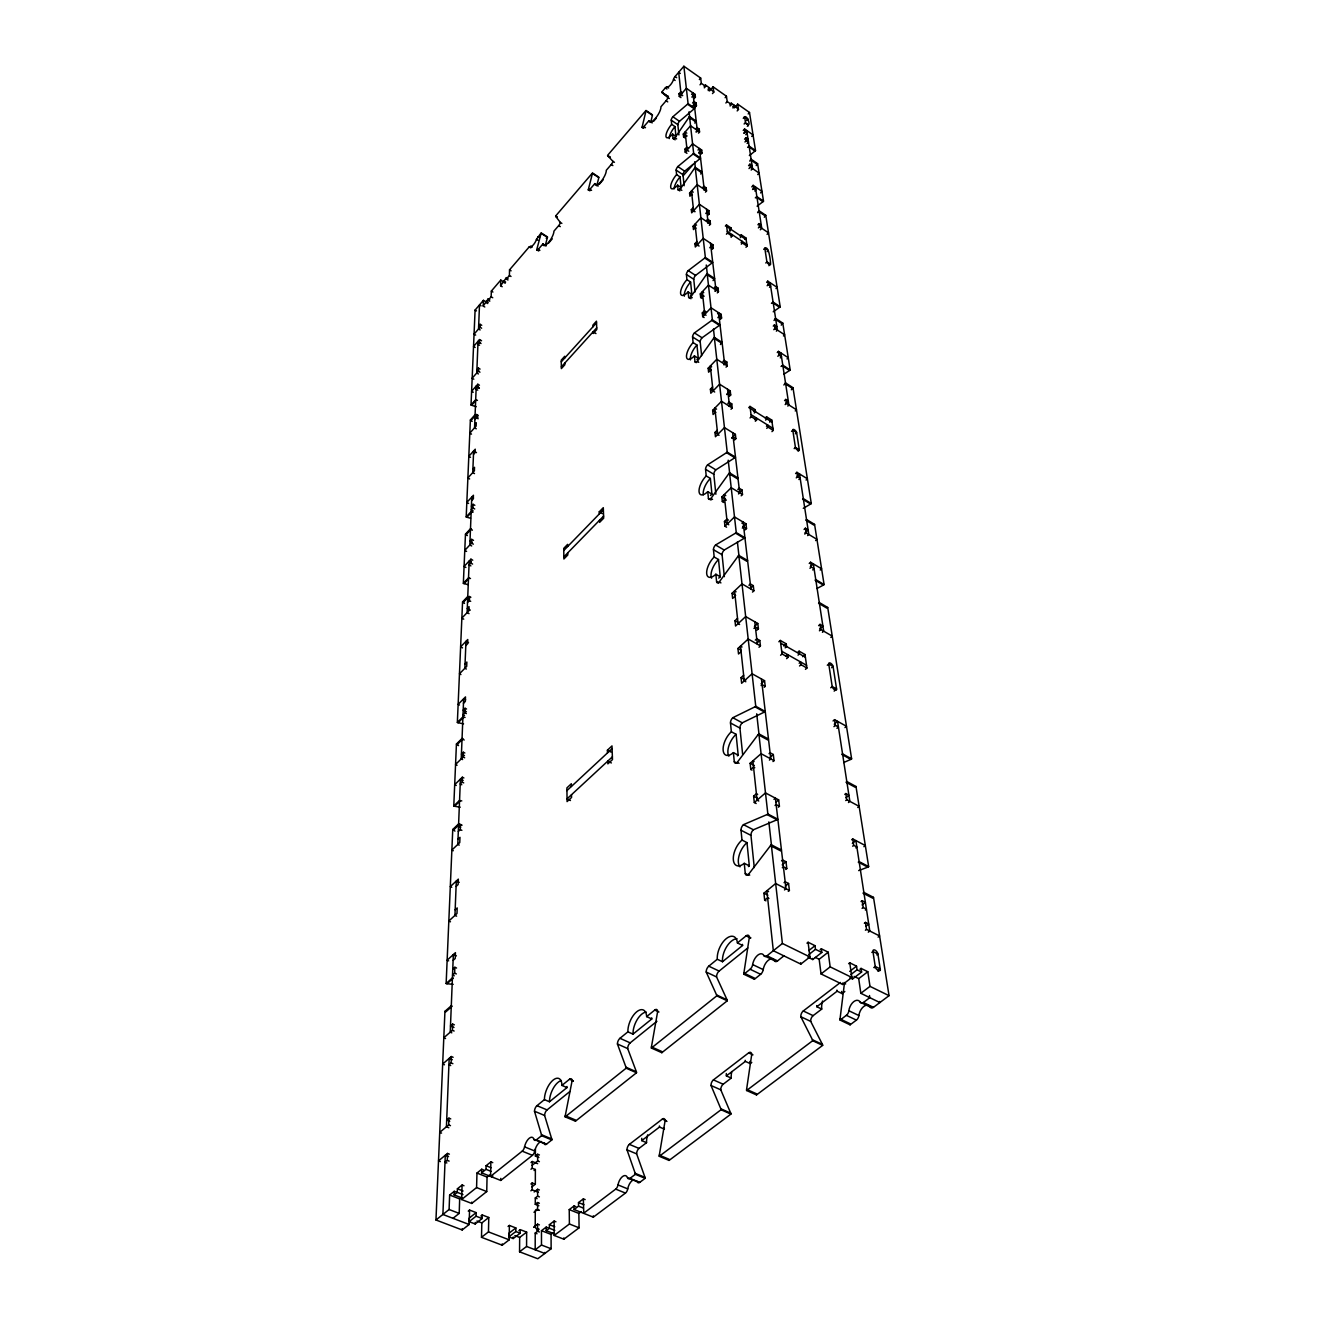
<?xml version="1.0" encoding="UTF-8"?>
<svg xmlns="http://www.w3.org/2000/svg" width="1325" height="1325" viewBox="0 0 1325 1325"><rect width="100%" height="100%" fill="white"/><g stroke="black" fill="none" stroke-linecap="round" stroke-linejoin="round"><path stroke-width="1.5" d="M547.987 1227.795L546.198 1227.099L541.478 1230.677L541.478 1245.036L535.184 1249.773L535.217 1233.045L537.569 1231.273L537.569 1224.168L539.374 1224.88M533.975 1212.292L537.586 1209.51L537.602 1202.537L539.374 1203.249M538.844 1205.733L535.283 1204.326L535.3 1197.966L537.602 1196.177L537.619 1189.287L539.391 1189.983M531.971 1165.437L537.652 1160.965L537.652 1154.274L539.408 1154.969M538.712 1229.699A3.544 2.435 58.2 0 1 536.145 1228.49L535.78 1228.043A2.335 1.59 58.2 0 1 535.234 1226.387L535.267 1211.298A3.031 2.054 57.7 0 1 538.53 1210.139M531.905 1186.885L535.333 1184.219L535.366 1169.495L532.236 1168.236L530.961 1169.246M538.878 1157.47L535.399 1156.062L535.399 1149.057M530.878 1190.827L532.17 1189.817L532.186 1182.96L535.333 1184.219M532.236 1168.236L532.269 1161.495L537.668 1163.681M553.138 1232.846L551.067 1234.403L551.134 1248.746L537.784 1258.75L519.549 1251.81L526.572 1246.477L526.654 1232.117L520.212 1229.633L518.903 1230.643M519.549 1251.81L519.665 1237.451L526.654 1232.117M508.071 1226.453L509.38 1225.443L515.856 1227.944L508.883 1233.31L508.833 1236.887L513.189 1238.56L520.178 1233.211L520.212 1229.633M513.189 1238.56L513.206 1236.987M508.833 1236.887L515.822 1231.521L515.856 1227.944M480.909 1215.969L482.201 1214.942L488.776 1217.493L481.836 1222.909L481.488 1237.318L502.192 1245.202L509.197 1239.836L509.38 1225.443M502.192 1245.202L502.208 1243.844M483.608 1169.992L481.72 1169.23L481.621 1172.857L500.751 1180.443L500.784 1178.389M481.488 1237.318L488.461 1231.902L488.776 1217.493M492.767 1162.638L490.879 1161.876L490.565 1176.401L522.199 1151.16A4.373 2.054 -69.1 0 0 524.551 1146.854A8.795 4.141 -69.1 0 1 529.271 1138.241A8.795 4.141 -69.1 0 1 533.942 1139.351A4.389 2.087 -68.9 0 0 536.294 1139.914L546.546 1144.121L551.846 1139.914A4.389 2.103 -69.1 0 0 551.73 1138.953L544.608 1115.468A4.323 2.054 -68.6 0 1 547.076 1109.903L569.866 1091.518M507.972 280.006L506.398 279.012L509.413 275.501L509.529 269.853L529.437 246.632L532.236 247.112M491.757 1175.954L491.741 1176.865L492.834 1175.987M481.621 1172.857L486.01 1169.329L486.093 1165.718L490.879 1161.876M506.398 279.012L506.432 277.604L508.005 278.581M463.982 1185.759L462.094 1185.03L461.613 1199.523L471.733 1203.448L486.739 1191.556L487.053 1177.047L489.737 1174.911M502.192 286.73L500.618 285.753L506.432 277.604M468.255 1211.1L469.563 1210.056L476.172 1212.623L469.232 1218.072L469.133 1221.667L475.178 1223.985L482.118 1218.536L482.201 1214.942M475.178 1223.985L475.211 1222.412M469.133 1221.667L476.072 1216.201L476.172 1212.623M461.613 1199.523L476.586 1187.564L476.967 1173.056L481.72 1169.23M500.618 285.753L500.767 280.088L504.312 282.275M444.935 1011.339A3.743 2.551 51 0 1 445.813 1011.853L452.173 1006.238A3.76 2.551 50.9 0 0 451.295 1005.725L444.935 1011.339L435.958 1219.977L462.177 1229.964L469.133 1224.499L469.563 1210.056M471.733 1203.448L471.783 1202.073M489.753 301.206L488.18 300.245L491.161 296.767L491.343 291.086L500.767 280.088M462.177 1229.964L462.226 1228.606M461.696 1197.85L454.144 1194.902L457.291 1192.384L457.407 1188.773L462.094 1185.03M488.18 300.245L488.229 298.821L489.803 299.781M452.984 1218.321L459.195 1213.402L459.676 1198.926L461.713 1197.303M454.144 1194.902L454.276 1191.307L456.164 1192.036M484.784 306.986L483.211 306.025L488.229 298.821M435.958 1219.977L449.092 1209.51L449.639 1195.034L454.276 1191.307M483.211 306.025L483.426 300.328L486.954 302.481M446.856 1162.969L445.001 1162.24L447.27 1160.369L447.535 1153.429L449.39 1154.158M441.556 1133.09L439.734 1132.362L448.662 1124.908L448.927 1118.168L450.748 1118.913M450.699 1065.548L448.91 1064.803L451.096 1062.932L451.345 1056.538L453.117 1057.284M445.548 1038.535L443.792 1037.79L452.388 1030.303L452.62 1024.092L454.376 1024.838M454.243 975.813L452.537 975.051L454.624 973.179L454.856 967.283L456.562 968.045M458.318 831.471L460.272 829.582L460.471 824.432L462.061 825.193M461.779 784.764L460.222 784.003L462.143 782.131L462.342 777.212L463.882 777.974M457.092 765.237L455.552 764.475L463.137 757.022L463.319 752.236L464.843 752.997M464.512 715.467L463.005 714.705L464.86 712.85L465.042 708.262L466.549 709.024M467.526 602.411L469.282 600.573L469.447 596.515L470.855 597.26M470.888 565.891L469.033 564.897L470.756 563.075L470.905 559.183L472.743 560.177M466.582 551.399L464.76 550.405L471.534 543.151L471.683 539.341L473.505 540.352M473.042 510.771L471.253 509.777L472.926 507.972L473.075 504.312L474.847 505.305M474.897 419.561L476.47 417.789L476.602 414.493L478.292 415.487M477.762 390.146L476.122 389.169L477.662 387.413L477.795 384.25L479.435 385.227M473.803 379.182L472.164 378.205L478.308 371.215L478.424 368.118L480.064 369.095M479.534 345.245L477.928 344.285L479.435 342.546L479.551 339.564L481.555 340.773M475.658 335.109L474.068 334.148L480.031 327.242L480.147 324.327L481.737 325.288M453.183 984.343L447.005 983.746A3.693 2.484 50.1 0 1 446.144 983.498L452.752 829.5L458.616 823.885A3.428 2.153 46.8 0 1 459.411 824.382L460.818 825.508M460.222 807.207L454.574 806.263A3.379 2.103 46.3 0 1 453.779 805.981L456.429 744.037L462.061 738.456A3.279 1.987 45.3 0 1 462.822 738.952L464.164 740.046M463.551 723.831L458.135 722.738A3.23 1.938 44.9 0 1 457.357 722.456L462.557 601.914L467.775 596.432A3.048 1.706 43.4 0 1 468.487 596.896L469.729 597.923M467.824 584.59L464.065 583.629A2.998 1.656 43.1 0 1 463.352 583.331L465.473 534.141L470.491 528.725A2.932 1.573 42.7 0 1 471.187 529.188L472.379 530.182M470.507 518.241L466.88 517.23A2.898 1.54 42.4 0 1 466.201 516.932L470.375 420.008L475.079 414.725A2.749 1.375 41.7 0 1 475.725 415.156L477.961 417.044M476.155 406.742L471.667 405.268A2.716 1.342 41.5 0 1 471.021 404.97L475.095 310.067L483.426 300.328M868.339 1005.344A9.093 5.416 -66.9 0 0 858.882 1015.546A4.538 2.683 -67 0 1 856.397 1020.117L850.087 1024.838L840.083 1020.068A4.555 2.667 -67 0 1 840.05 1018.925L844.423 983.365A4.472 2.6 -66.3 0 0 844.174 982.471M840.431 982.471L803.281 1010.975A4.439 2.518 -67 0 0 800.83 1016.739L810.701 1021.393L822.428 1044.415A4.488 2.6 -67.7 0 1 822.676 1045.375L756.509 1094.93L746.588 1090.508A4.439 2.468 -68.6 0 1 746.604 1089.365L751.739 1054.336A4.373 2.402 -67.9 0 0 748.658 1052.862L713.43 1079.892A4.323 2.335 -68.4 0 0 711.028 1085.506L720.833 1108.793A4.406 2.402 -69 0 1 721.032 1109.754L730.92 1114.093L669.075 1160.418L659.27 1156.294A4.339 2.286 -69.7 0 1 659.32 1155.168L665.117 1120.652A4.273 2.236 -69.1 0 0 662.351 1119.078L629.358 1144.369A4.24 2.17 -69.5 0 0 626.99 1149.835L635.205 1173.354A4.306 2.219 -70 0 1 635.354 1174.314L645.142 1178.339L639.76 1182.364A4.29 2.219 -70.1 0 1 637.275 1181.734L636.05 1181.238M783.903 955.872L777.543 960.907A4.671 2.567 -65.9 0 1 774.446 960.691A9.341 5.118 -66.1 0 0 768.301 960.261A9.341 5.118 -66.1 0 0 763.2 969.618A4.654 2.534 -66.2 0 1 760.649 974.306L754.405 979.258L743.855 974.239A4.671 2.518 -66.2 0 1 743.888 973.08L749.37 937.09A4.588 2.468 -65.6 0 0 746.108 935.864L737.396 942.936A15.966 8.463 -65.8 0 0 726.266 938.63A15.966 8.463 -65.8 0 0 717.289 959.25L708.776 966.173A4.538 2.385 -66.2 0 0 706.225 972.053L716.56 994.909A4.621 2.451 -66.8 0 1 716.759 995.87L727.276 1000.789L661.821 1052.696L651.387 1048.042A4.555 2.335 -67.6 0 1 651.453 1046.899L657.664 1011.406A4.472 2.269 -67.1 0 0 654.765 1010.031L646.65 1016.623A15.552 7.817 -67.2 0 0 636.729 1011.77A15.552 7.817 -67.2 0 0 627.901 1031.844L619.951 1038.303A4.439 2.203 -67.5 0 0 617.433 1044.017L625.98 1067.238A4.505 2.269 -68 0 1 626.145 1068.198L636.53 1072.753L575.464 1121.182L565.162 1116.859A4.439 2.153 -68.7 0 1 565.262 1115.733L572.102 1080.753A4.373 2.103 -68.1 0 0 569.518 1079.246L561.933 1085.407A15.204 7.221 -68.3 0 0 553.088 1080.107A15.204 7.221 -68.3 0 0 544.409 1099.634L536.973 1105.679A4.323 2.037 -68.5 0 0 534.488 1111.244L541.478 1134.713A4.406 2.087 -69 0 1 541.577 1135.691L536.294 1139.914M545.271 245.572L547.44 237.341M547.424 237.407L541.113 233.316L536.724 249.746L538.712 251.005M650.724 122.43L652.413 115.325L645.987 110.919L642.078 127.233L643.685 128.326M596.763 185.798L598.817 177.649L592.441 173.442L588.283 189.79L589.89 190.833M530.646 246.119L530.613 246.069A5.25 1.623 -58.4 0 0 533.544 244.595A5.25 1.623 -58.4 0 0 536.459 239.345L541.163 232.902L547.49 236.943L546.248 238.384M694.83 123.126L695.708 121.834A2.932 0.994 -56.4 0 1 696.221 121.188L689.53 116.55A2.932 0.977 -56.4 0 0 689.017 117.213L674.972 137.75A2.915 0.977 -56.7 0 1 673.05 138.38L672.62 134.123A10.12 3.346 -56.7 0 1 665.945 136.343A10.12 3.346 -56.7 0 1 671.659 124.318L671.245 120.161A2.882 0.944 -56.6 0 1 672.885 116.749L687.559 104.178A2.898 0.961 -56.4 0 0 688.072 103.648L683.882 66.25L700.677 78.076L701.322 83.326L705.612 86.34L704.304 87.847M689.53 116.55L693.671 153.418A2.998 1.027 -56.6 0 1 693.124 153.948L677.837 166.553A2.981 1.027 -56.8 0 0 676.164 170.113L676.595 174.602A10.468 3.611 -56.9 0 0 670.682 187.14A10.468 3.611 -56.9 0 0 677.638 185.169L678.085 189.74A3.014 1.043 -56.9 0 0 680.106 189.193L694.697 167.993A3.031 1.06 -56.6 0 1 695.227 167.331L702.167 172.051A3.031 1.06 -56.6 0 0 701.637 172.714L700.726 174.039M749.735 161.087L750.596 159.828A2.882 1.06 -56 0 1 751.109 159.199L757.602 163.687L763.515 201.152A2.948 1.126 -56.1 0 1 762.968 201.682L757.088 206.187M756.211 165.575L757.088 164.317A2.882 1.06 -56 0 1 757.602 163.687M695.227 167.331L705.364 257.481A3.213 1.209 -57.1 0 1 704.767 258.044L688.222 270.615A3.18 1.192 -57.3 0 0 686.416 274.49L686.93 279.674A11.213 4.207 -57.4 0 0 680.57 293.305A11.213 4.207 -57.4 0 0 688.122 291.914L688.652 297.214A3.23 1.226 -57.5 0 0 690.838 296.833L706.589 274.308A3.246 1.242 -57.2 0 1 707.169 273.612L714.622 278.498A3.246 1.242 -57.1 0 0 714.043 279.194L713.065 280.602M757.602 212.679L758.513 211.371A2.981 1.143 -56.2 0 1 759.043 210.725L765.751 215.296L780.193 306.771A3.147 1.308 -56.7 0 1 779.613 307.301L773.22 311.789M764.31 217.234L765.221 215.942A2.981 1.143 -56.2 0 1 765.751 215.296M707.169 273.612L712.37 319.855A3.346 1.308 -57.4 0 1 711.757 320.418L694.433 332.923A3.312 1.292 -57.7 0 0 692.561 336.964L693.108 342.595A11.643 4.588 -57.9 0 0 686.499 356.922A11.643 4.588 -57.9 0 0 694.416 355.895L694.979 361.675A3.362 1.342 -57.9 0 0 697.281 361.394L713.728 338.123A3.379 1.342 -57.6 0 1 714.324 337.395L722.092 342.363A3.379 1.358 -57.5 0 0 721.479 343.076L720.452 344.533M774.032 320.468L775.026 319.093A3.197 1.325 -56.8 0 1 775.589 318.414L782.777 323.118L790.18 369.94A3.263 1.408 -57.1 0 1 789.567 370.47L783.986 374.163M781.22 325.172L782.214 323.797A3.197 1.342 -56.8 0 1 782.777 323.118M783.887 385.012L784.913 383.587A3.329 1.441 -57.3 0 1 785.51 382.892L792.979 387.678L811.281 503.5A3.528 1.673 -58.2 0 1 810.602 504.047L803.281 508.336M714.324 337.395L727.21 452.123A3.611 1.557 -58.5 0 1 726.547 452.686L707.6 464.843A3.578 1.524 -58.8 0 0 705.562 469.298L706.208 475.94A12.604 5.433 -59 0 0 699.053 491.707A12.604 5.433 -59 0 0 707.749 491.641L708.428 498.448A3.627 1.59 -59.1 0 0 710.945 498.465L728.882 473.588A3.66 1.607 -58.7 0 1 729.545 472.843L737.942 477.928A3.66 1.623 -58.7 0 0 737.28 478.689L728.882 473.588M791.356 389.782L792.383 388.374A3.312 1.458 -57.2 0 1 792.979 387.678M729.545 472.843L736.253 532.584A3.776 1.706 -59.3 0 1 735.557 533.147L715.583 544.989A3.743 1.689 -59.6 0 0 713.463 549.709L714.175 556.997A13.2 5.979 -59.8 0 0 706.689 573.659A13.2 5.979 -59.8 0 0 715.864 574.238L716.61 581.741A3.809 1.739 -60 0 0 719.276 581.94L738.124 556.152A3.842 1.772 -59.6 0 1 738.803 555.374L747.598 560.525A3.826 1.772 -59.5 0 0 746.902 561.303L738.124 556.152M738.803 555.374L755.747 706.258A4.157 2.07 -61.4 0 1 754.968 706.821L732.808 717.703A4.107 2.021 -61.8 0 0 730.489 722.97L731.35 731.764A14.525 7.221 -62.2 0 0 723.152 750.397A14.525 7.221 -62.2 0 0 733.404 752.617L734.282 761.676A4.207 2.103 -62.4 0 0 737.263 762.355L758.082 734.663A4.223 2.137 -61.9 0 1 758.861 733.851L768.483 739.068A4.207 2.153 -62 0 0 767.722 739.88L758.082 734.663M754.273 867.577L750.96 835.363A4.339 2.269 -63.6 0 1 753.412 829.765L777.013 819.777A4.389 2.319 -63.2 0 0 777.858 819.214L767.854 813.997A4.406 2.302 -63.1 0 1 767.026 814.56L743.474 824.647A4.356 2.252 -63.5 0 0 741.023 830.262L741.983 840.067A15.403 8.033 -64 0 0 733.354 859.958A15.403 8.033 -64 0 0 744.269 863.32L745.263 873.44A4.455 2.352 -64.3 0 0 748.443 874.467L770.504 845.648A4.488 2.385 -63.8 0 1 771.316 844.803L781.452 850.021A4.472 2.402 -63.8 0 0 780.64 850.849L770.504 845.648M683.882 66.25L675.054 76.552A2.816 0.894 -56.4 0 0 673.531 79.318A5.615 1.789 -56.5 0 1 670.467 84.85A5.615 1.789 -56.5 0 1 667.055 86.887A2.799 0.894 -56.6 0 0 665.349 87.897L661.755 92.088L663.361 93.214M668.413 96.294L667.386 95.996M536.724 249.746A2.65 0.828 -58.4 0 0 538.281 249.348L542.952 243.916A9.325 2.932 -58.3 0 0 548.484 242.475A9.325 2.932 -58.3 0 0 553.949 231.13L558.703 225.614A2.667 0.845 -58.1 0 0 560.26 222.368L555.688 216.356L557.278 217.366M588.283 189.79A2.716 0.861 -57.7 0 0 589.956 189.276L594.842 183.612A9.557 3.048 -57.5 0 0 600.788 181.79A9.557 3.048 -57.5 0 0 606.303 170.279L611.256 164.515A2.749 0.878 -57.4 0 0 612.829 161.236L607.645 155.688L610.047 157.278M642.078 127.233A2.782 0.894 -56.9 0 0 643.867 126.604L648.968 120.691A9.838 3.163 -56.8 0 0 655.362 118.455A9.838 3.163 -56.8 0 0 660.943 106.762L666.111 100.766A2.816 0.911 -56.6 0 0 667.701 97.421L661.854 92.386L668.297 96.858M548.6 243.104L552.26 238.848M599.331 184.241L603.157 179.803M653.54 121.353L656.206 118.273M480.147 324.327L478.656 326.049L480.246 327.01M680.951 97.586L679.311 96.443L679.029 93.744L680.785 91.723L682.425 92.866M679.311 96.443L686.35 88.295L695.095 94.406L695.41 97.106L694.085 98.63M699.368 79.583L700.677 78.076M691.584 94.406L692.909 92.866L697.298 130.43L695.94 131.97M700.014 84.833L701.322 83.326M479.551 339.564L473.538 346.487L475.145 347.448M691.898 97.106L693.223 95.582L695.41 97.106M693.77 95.93L695.095 94.406M704.138 86.523L705.447 85.015L709.355 87.781L713.794 92.088L712.486 93.595M692.577 103.002L693.919 101.462L696.105 103.002L696.437 105.735L695.095 107.259M692.909 105.735L694.234 104.195L696.437 105.735M694.118 105.288L696.105 103.002M708.047 89.272L709.355 87.781M708.213 90.597L709.521 89.09M709.504 90.945L713.098 86.821L726.448 96.228L727.193 101.528L731.417 104.493L730.108 105.983M478.424 368.118L476.884 369.874L478.938 371.083M685.307 138.082L683.617 136.922L683.303 134.057L690.573 125.776L699.55 131.97L698.523 133.129M683.617 136.922L685.423 134.852L687.112 136.011M695.608 129.121L696.967 127.581L699.202 129.121L699.55 131.97M725.139 97.719L726.448 96.228M696.817 131.837L699.202 129.121M477.795 384.25L471.617 391.273L473.257 392.233M686.946 153.319L685.224 152.16L684.926 149.228L686.747 147.141L688.453 148.317M725.885 103.002L727.193 101.528M685.224 152.16L692.594 143.812L701.687 150.056L702.035 152.988L700.991 154.164M729.926 104.642L731.234 103.168L734.067 105.155L738.472 109.445L737.164 110.936M732.758 106.646L734.067 105.155M732.957 107.971L734.265 106.497M471.021 404.97L475.692 399.686A2.716 1.342 41.6 0 0 476.338 399.984L477.464 400.365M734.414 107.838L737.677 104.145L749.503 112.476L755.515 150.553A2.849 1.043 -55.9 0 1 755.002 151.067L749.354 155.572M471.667 405.268L476.338 399.984M698.027 150.056L699.418 148.499L704.204 189.359M698.722 152.607L699.766 151.431L702.035 152.988M698.921 153.17L701.687 150.056M683.087 175.811L692.76 164.929M470.375 420.008A2.749 1.375 41.7 0 1 471.004 420.456L475.725 415.156M476.602 414.493L475.029 416.265L477.547 417.739M743.292 118.422C746.704 110.704 753.014 131.39 745.478 122.546L744.6 116.782M748.194 113.95L749.503 112.476M474.698 424.497L476.271 422.725L476.139 426.037L469.812 433.126L471.501 434.103M746.455 120.641L747.747 119.002M744.153 124.037C744.186 121.387 750.762 125.958 747.317 126.256M743.242 130.479L744.584 128.989L753.047 134.918L751.722 136.409M691.816 194.096L689.911 196.216L689.58 193.102L697.182 184.622L706.54 190.949L705.463 192.142M743.656 133.229L744.998 131.738L744.584 128.989M744.484 132.964L746.704 130.479L752.55 168.557L751.176 170.064M745.776 134.703L747.118 133.229L744.998 131.738M744.567 139.208L745.909 137.701L748.045 139.191L746.356 141.063M702.763 187.454L703.84 186.262L706.159 187.835L706.54 190.949M744.981 141.974L746.323 140.483L745.909 137.701M704.022 190.22L706.159 187.835M747.118 143.464L748.459 141.974L746.323 140.483M708.163 215.064L709.239 213.872L708.875 210.658L699.385 204.298L691.683 212.828L691.335 209.632L693.257 207.512M473.489 454.392L475.095 452.603L475.244 449.192L468.818 456.313L470.524 457.291M561.27 361.824L596.532 322.836M561.336 366.893L596.714 327.855M695.393 227.436L693.455 229.573L693.108 226.293L700.892 217.714L710.465 224.124L709.355 225.316M472.892 469.1L474.516 467.311L474.383 470.806L467.874 477.961L469.613 478.954M748.559 165.675L749.933 164.168L752.103 165.675L750.397 167.563M705.778 213.474L706.871 212.282L709.239 213.872M707.053 212.663L708.875 210.658M749.006 168.573L750.381 167.049L749.933 164.168M706.589 220.48L707.699 219.271L710.084 220.861L710.465 224.124M707.881 223.263L710.084 220.861M712.188 249.365L713.314 248.139L712.916 244.777L703.211 238.351L695.31 246.997L694.946 243.634L696.917 241.481M757.701 174.569L759.076 173.062L750.381 167.049M751.772 186.875L753.163 185.351L761.974 191.396L760.583 192.92M752.567 189.475L753.61 188.332L753.163 185.351M753.047 189.409L755.366 186.875L761.743 228.264L760.302 229.805M754.786 190.982L755.83 189.839L753.61 188.332M471.634 500.668L473.29 498.862L473.422 495.252L466.831 502.44L468.586 503.434M725.371 226.111L726.464 224.919L731.152 228.066L729.909 231.262M471.402 506.117L473.075 504.312M709.769 247.758L710.879 246.533L713.314 248.139M710.68 247.212L712.916 244.777M729.33 230.037L731.152 228.066M726.415 234.21L727.508 233.018L726.464 224.919M466.201 516.932L471.187 511.516A2.898 1.54 42.5 0 0 471.866 511.814L473.075 512.162M466.88 517.23L471.866 511.814M730.92 235.734L732.013 234.542L731.135 237.374M740.178 236.032L741.271 234.856L745.925 237.987L747.085 246.119L745.975 247.295M740.41 237.655L741.271 234.856M465.473 534.141A2.932 1.573 42.6 0 1 466.152 534.604L471.187 529.188M741.072 242.541L742.182 241.349L742.398 242.988L747.085 246.119M744.832 239.163L745.925 237.987M757.917 224.753L758.993 223.594L761.246 225.134L758.38 227.9M741.304 244.164L742.398 242.988M471.683 539.341L469.994 541.163L472.263 542.405M702.084 298.423L700.677 297.512L700.296 293.918L708.461 285.157L718.465 291.666L717.305 292.908M700.677 297.512L702.714 295.309M714.407 287.707L715.55 286.482L718.034 288.105L718.465 291.666M767.092 234.393L768.517 232.852L759.473 226.741L758.993 223.594M714.937 291.136L715.964 290.043L710.482 243.171M715.351 290.97L718.034 288.105M470.905 559.183L464.081 566.454L465.903 567.464M704.122 317.536L702.697 316.625L702.316 312.948L704.37 310.746L705.794 311.657M763.713 249.382C769.345 241.498 771.167 267.203 770.372 264.139L768.898 265.696M702.697 316.625L711.012 307.781L721.148 314.34L721.595 318.033L720.419 319.275M767.142 251.684L768.252 250.524L764.807 248.206L766.893 261.82A2.286 0.845 43.9 0 0 768.815 264.222A2.286 0.845 43.9 0 0 770.372 264.139L766.893 261.82L765.784 262.996M717.57 313.81L718.614 312.7L724.642 364.243M463.352 583.331L468.52 577.866A3.014 1.656 43.1 0 0 469.232 578.164L470.491 578.495M464.065 583.629L469.232 578.164M717.868 317.636L719.044 316.393L721.595 318.033M718.812 316.824L721.148 314.34M766.628 282.341L767.755 281.148L777.129 287.376L776.019 288.552M462.557 601.914A3.048 1.706 43.4 0 1 463.253 602.378L468.487 596.896M469.447 596.515L467.692 598.353L469.563 599.347M767.142 285.736L770.107 282.705L777.394 330.074L776.351 331.151M769.51 287.293L770.637 286.117L768.268 284.56L767.755 281.148M710.747 369.94L708.593 372.176L708.179 368.217L716.792 359.257L727.259 365.899L726.05 367.158M722.97 361.576L724.195 360.317L726.796 361.973L727.259 365.899M723.963 364.905L726.796 361.973M729.462 396.225L730.704 394.966L730.224 390.892L719.591 384.217L710.829 393.227L710.399 389.186L712.585 386.933M773.27 326.099L774.429 324.907L776.831 326.48L774.512 328.865M465.787 645.606L467.592 643.768L467.758 639.511L460.62 646.882L462.541 647.875M773.817 329.693L774.976 328.501L774.429 324.907M599.347 513.918L599.264 511.814L603.289 507.69L603.67 518.207L599.629 522.348L599.562 520.228M563.771 550.504L603.355 509.777M563.854 556.864L603.587 516.104M783.473 335.987L784.632 334.794L774.976 328.501M726.928 394.254L730.224 390.892M726.812 394.568L728.038 393.293L730.704 394.966M465.058 663.908L466.864 662.053L466.698 666.409L459.46 673.796L460.918 674.558M715.318 412.257L713.098 414.51L712.651 410.352L721.512 401.293L732.245 408.001L731.003 409.259M777.278 352.582L778.454 351.39L788.243 357.717L787.067 358.909M727.839 403.462L729.081 402.187L731.748 403.86L732.245 408.001M777.841 356.309L780.905 352.963L788.905 404.97L787.812 406.063M729.263 406.394L731.748 403.86M780.293 357.899L781.485 356.69L779.017 355.117L778.454 351.39M734.597 439.917L735.872 438.641L735.375 434.352L724.46 427.611L715.45 436.737L715.003 432.447L717.239 430.178M748.741 407.669L749.983 406.411L755.233 409.707L755.498 411.76L754.256 413.002M463.468 703.31L465.323 701.438L465.489 696.917L458.135 704.337L459.46 705.016M753.577 411.379L755.233 409.707M750.066 417.955L751.308 416.696L749.983 406.411M731.98 437.747L735.375 434.352M731.88 438.244L733.156 436.968L735.872 438.641M465.042 708.262L463.187 710.134L466.383 711.74M754.654 419.611L756.31 417.938L756.592 420.008L755.333 421.251M457.357 722.456L462.922 716.891A3.23 1.921 44.9 0 0 463.684 717.173L465.042 717.454M458.135 722.738L463.684 717.173M765.303 418.054L766.546 416.812L771.763 420.075L773.22 430.393L771.962 431.635M784.549 400.63L785.775 399.421L788.292 401.011L785.858 403.446M765.585 420.108L766.844 418.866L766.546 416.812M785.162 404.589L786.371 403.38L785.775 399.421M769.676 422.145L771.763 420.075M766.446 426.286L767.688 425.043L767.987 427.114L773.22 430.393M766.728 428.356L767.987 427.114M456.429 744.037A3.279 1.987 45.3 0 1 457.208 744.517L462.822 738.952M795.248 410.982L796.474 409.773L786.371 403.38M723.93 502.506L722.34 501.546L721.843 496.925L731.218 487.699L742.497 494.49L741.172 495.798M463.319 752.236L461.431 754.107L464.479 755.614M791.538 431.387L792.781 430.161A2.534 1.043 45.3 0 1 794.47 429.83A2.534 1.043 45.3 0 1 796.623 432.579L799.306 449.821L798.048 451.047M722.34 501.546L724.676 499.243L726.282 500.204M737.826 489.505L739.135 488.213L741.95 489.902L742.497 494.49M795.381 433.805L796.623 432.579L792.781 430.161L795.431 447.403A2.567 1.077 45.5 0 0 797.617 450.185A2.567 1.077 45.5 0 0 799.306 449.821L795.431 447.403L794.172 448.628M738.87 492.917L741.95 489.902M738.505 493.96L739.681 492.801L732.642 432.662M462.342 777.212L454.69 784.682L456.231 785.443M726.58 527.184L724.957 526.224L724.46 521.47L726.829 519.152L728.435 520.112M724.957 526.224L734.497 516.932L745.958 523.773L746.522 528.543L745.18 529.851M741.901 523.226L743.093 522.067L750.927 589.045M795.596 473.555L796.888 472.313L807.372 478.789L806.097 480.031M453.779 805.981L459.56 800.383A3.379 2.087 46.3 0 0 460.355 800.664L461.779 800.913M742.828 526.803L745.958 523.773M454.574 806.263L460.355 800.664M742.315 528.145L743.656 526.837L746.522 528.543M797.236 476.139L799.505 473.936L808.813 534.455L807.637 535.582M796.259 477.878L797.534 476.636L796.888 472.313M798.892 479.501L800.184 478.259L797.534 476.636M452.752 829.5A3.428 2.17 46.8 0 1 453.564 829.98L459.411 824.382M460.471 824.432L458.516 826.32L460.636 827.33M458.003 839.238L459.974 837.35L459.758 842.567L451.875 850.054L453.299 850.733M735.11 596.101L732.626 598.436L732.079 593.285L742.017 583.878L753.892 590.768L752.501 592.093M804.076 529.453L805.401 528.211L808.101 529.834L805.004 532.766M748.94 585.253L750.331 583.928L753.296 585.65L753.892 590.768M804.772 534.074L806.097 532.816L805.401 528.211M750.497 588.267L753.296 585.65M815.62 540.6L816.945 539.358L806.097 532.816M756.973 630.137L758.413 628.812L757.767 623.462L745.677 616.572L735.557 626.013L734.994 620.696L737.512 618.344M456.098 886.442L458.119 884.553L458.334 879.137L450.301 886.64L451.742 887.303M607.496 752.915L607.413 750.198L611.984 745.925L612.481 759.589L607.877 763.846L607.777 761.113L611.372 762.952M809.227 563.506L810.585 562.247L821.599 568.806L820.241 570.048M566.934 790.611L612.084 748.642M810.337 566.686L813.335 563.887L823.686 631.164L822.428 632.307M809.956 568.309L811.314 567.034L810.585 562.247M812.722 569.949L814.08 568.69L811.314 567.034M612.382 756.84L567.05 798.842L570.446 800.532M754.438 626.559L757.767 623.462M753.942 628.414L755.382 627.089L758.413 628.812M741.089 651.602L738.522 653.97L737.942 648.488L748.211 639.014L760.434 645.938L758.993 647.263M455.154 909.828L457.191 907.94L456.976 913.521L448.827 921.024L450.483 921.786M755.3 640.108L756.741 638.766L759.788 640.488L760.434 645.938M756.906 643.155L759.788 640.488M778.852 641.764L780.293 640.455L786.255 643.851L786.619 646.534L785.178 647.842M764.243 687.261L765.221 686.367L764.558 680.686L752.103 673.763L741.636 683.269L741.039 677.622L743.64 675.253M783.853 646.02L786.255 643.851M780.591 655.262L782.048 653.937L780.293 640.455M818.635 625.648L820.043 624.373L822.891 626.029L819.612 628.994M785.758 656.372L787.679 654.633L788.044 657.349L786.603 658.658M453.117 960.377L455.204 958.505L455.436 952.675L447.138 960.194L448.645 960.857M819.413 630.799L820.838 629.524L820.043 624.373M761.113 683.799L764.558 680.686M761.13 685.538L762.107 684.644L765.221 686.367M797.667 652.463L799.108 651.171L805.004 654.533L806.925 668.032L805.467 669.34M798.031 655.146L799.488 653.854L799.108 651.171M452.769 969.155L454.856 967.283M802.602 656.687L805.004 654.533M799.157 663.262L800.598 661.953L800.979 664.67L806.925 668.032M830.825 637.391L832.233 636.116L820.838 629.524M799.538 665.978L800.979 664.67M446.144 983.498L452.421 977.867A3.693 2.468 50.1 0 0 453.283 978.132L447.005 983.746M827.297 665.249L828.738 663.974A2.915 1.358 48.2 0 1 830.593 663.212A2.915 1.358 48.2 0 1 833.077 666.458L836.588 689L834.154 691.12M831.636 667.734L833.077 666.458L828.738 663.974L832.199 686.516A2.965 1.391 48.5 0 0 834.717 689.812A2.965 1.391 48.5 0 0 836.588 689L832.199 686.516L830.742 687.791M752.02 770.107L750.795 769.461L750.132 763.283L761.08 753.693L774.032 760.649L772.988 761.544M452.62 1024.092L450.483 1025.964L453.978 1027.471M750.795 769.461L753.527 767.076L754.753 767.722M769.047 753.677L770.073 752.782L773.303 754.505L774.032 760.649M770.223 757.204L773.303 754.505M769.428 760.103L770.802 758.91L761.444 678.963M833.077 720.966L834.568 719.674L846.476 726.299L844.986 727.591M834.253 724.195L837.549 721.33L849.855 801.36L848.48 802.519M451.345 1056.538L442.666 1064.025L444.438 1064.77M756.161 803.513L754.306 802.536L753.627 796.143L756.409 793.758L757.635 794.404M833.938 726.647L835.429 725.371L834.568 719.674M836.936 728.319L838.427 727.027L835.429 725.371M754.306 802.536L765.486 792.93L778.669 799.869L779.431 806.296L778.371 807.19M773.982 799.339L775.39 798.147L785.973 888.744L784.499 889.936M776.036 802.122L778.669 799.869M678.913 134.918L677.853 124.699A2.865 0.961 -56.6 0 1 679.477 121.304L694.201 108.783A2.898 0.961 -56.4 0 0 694.714 108.252L688.072 103.648M775.075 805.467L776.135 804.557L779.431 806.296M448.927 1118.168L446.691 1120.039L449.722 1121.265M844.787 794.42L845.83 793.559L848.911 795.232L845.814 797.816M845.714 800.565L846.758 799.704L845.83 793.559M781.535 860.902L782.611 860.008L786.007 861.73L786.802 868.554L785.725 869.465M782.197 864.877L786.007 861.73M782.33 867.726L783.423 866.832L786.802 868.554M857.739 807.488L859.13 806.345L846.758 799.704M447.535 1153.429L438.509 1160.866L440.347 1161.594M765.983 900.834L764.674 900.205L763.929 893.183L775.655 883.527L789.402 890.466L788.292 891.361M784.069 882.665L785.162 881.771L788.574 883.493L789.402 890.466M764.674 900.205L767.622 897.787L768.914 898.433M684.131 185.732L683.004 174.734A2.965 1.027 -56.8 0 1 684.677 171.19L699.997 158.652A2.998 1.043 -56.5 0 0 700.544 158.106L693.671 153.418M785.278 886.193L788.574 883.493M851.677 839.785L852.737 838.924L865.324 845.549L863.9 846.692M852.356 843.462L855.884 840.58L869.796 931.028L868.306 932.171M852.654 846.195L853.714 845.333L852.737 838.924M855.817 847.868L856.878 846.99L853.714 845.333M544.409 1099.634L549.461 1101.771L567.001 1087.577A15.171 7.254 -68.3 0 0 566.951 1086.483M627.901 1031.844L633.019 1034.129L651.784 1018.958A15.536 7.834 -67.3 0 0 651.685 1017.865M717.289 959.25L722.489 961.735L742.596 945.454A15.933 8.48 -65.9 0 0 742.447 944.361M636.53 1072.753A4.488 2.269 -68.1 0 0 636.381 1071.793L627.686 1048.555A4.422 2.219 -67.6 0 1 630.187 1042.858L656.918 1021.277M727.276 1000.789A4.604 2.468 -66.9 0 0 727.061 999.828L716.577 976.956A4.538 2.402 -66.3 0 1 719.127 971.076L747.78 947.955M747.631 147.357L748.575 146.595A2.849 1.027 -56 0 0 749.105 146.081L755.515 150.553M565.162 1116.859L626.145 1068.198M651.387 1048.042L716.759 995.87M743.855 974.239L750.099 969.254A4.654 2.518 -66.1 0 0 752.65 964.567A9.358 5.101 -66 0 1 757.784 955.159A9.358 5.101 -66 0 1 763.896 955.59A4.687 2.551 -65.8 0 0 766.976 955.789L777.543 960.907M766.976 955.789L782.396 943.483L771.316 844.803M500.751 1180.443L532.435 1155.317A4.373 2.07 -69.2 0 0 534.77 1151.011A8.762 4.174 -69.2 0 1 541.312 1141.488M535.399 1156.062L537.652 1154.274M806.975 943.168L808.101 942.274L815.024 945.686L815.488 949.346L821.815 952.46L812.755 959.548L808.018 957.23M530.994 1162.505L532.269 1161.495M861.051 901.563L862.144 900.702L865.391 902.358L862.095 904.958M862.078 908.37L863.188 907.509L862.144 900.702M808.797 950.588L815.024 945.686M534.074 1170.505L535.366 1169.495M865.341 910.027L866.434 909.165L863.188 907.509M808.681 954.679L815.488 949.346M768.583 891.642L766.86 890.781L773.32 950.721L800.83 964.103L809.923 956.965L808.101 942.274M820.208 949.694L821.351 948.799L828.208 952.195L830.162 966.869L851.843 977.469L842.7 984.475L821.036 973.941L819.165 959.267L815.306 957.379M530.911 1183.97L532.186 1182.96M864.347 923.277L865.457 922.415L868.72 924.072L865.954 926.241M819.165 959.267L828.208 952.195M865.407 930.233L866.517 929.372L865.457 922.415M534.174 1191.97L537.619 1189.287M821.036 973.941L830.162 966.869M878.111 937.123L879.601 935.963L866.517 929.372M755.333 197.889L756.327 197.127A2.948 1.11 -56.2 0 0 756.873 196.613L763.515 201.152M535.283 1204.326L537.602 1202.537M848.629 963.689L849.756 962.811L856.53 966.157L857.06 969.801L861.614 972.037L852.505 979.009L849.954 977.751M871.833 952.427L872.96 951.565A3.428 1.772 52.8 0 1 875.013 950.124A3.428 1.772 52.8 0 1 877.912 954.033L880.297 969.387A2.65 1.375 53.1 0 1 879.949 970.546L879.452 970.728A4.041 2.087 53.1 0 1 876.521 969.155L876.107 968.658A2.65 1.375 53.1 0 1 875.312 966.902L872.96 951.565L877.912 954.033L876.786 954.894M849.706 971.391L856.53 966.157M850.799 974.604L857.06 969.801M859.942 969.271L861.068 968.393L867.809 971.722L869.995 986.363L889.042 995.671L873.457 1007.348A4.555 2.716 -66.6 0 1 870.227 1007.033L860.207 1002.18A9.126 5.383 -66.8 0 0 853.83 1001.584A9.126 5.383 -66.8 0 0 848.861 1010.743A4.538 2.667 -66.9 0 1 846.377 1015.331L840.083 1020.068M647.693 1134.813A14.807 7.718 -69.3 0 0 646.55 1142.663L641.731 1140.626L659.502 1127.045A14.823 7.702 -69.3 0 0 659.419 1125.952M731.814 1071.577A15.155 8.331 -68.2 0 0 731.234 1078.086L726.365 1075.9L745.346 1061.391A15.171 8.298 -68.2 0 0 745.197 1060.298M822.527 1001.004A15.519 8.993 -66.7 0 0 821.748 1009.07L816.813 1006.735L837.135 991.199A15.552 8.977 -66.6 0 0 836.936 990.106M879.701 1001.468L879.866 1002.545L860.836 993.303L858.716 978.645L867.809 971.722M533.925 1226.95L537.569 1224.168M874.119 967.333L875.245 966.472L880.231 968.939L877.962 970.662M533.925 1227.397L535.234 1226.387M874.185 967.78L875.312 966.919M645.142 1178.339A4.29 2.236 -70.1 0 0 644.993 1177.378L636.646 1153.876A4.223 2.17 -69.6 0 1 639.014 1148.411L646.55 1142.663M730.92 1114.093A4.389 2.402 -69.1 0 0 730.721 1113.133L720.783 1089.829A4.323 2.352 -68.6 0 1 723.185 1084.231L731.234 1078.086M745.346 1061.391L750.232 1063.611L751.772 1062.435M810.701 1021.393A4.422 2.534 -67.1 0 1 813.119 1015.646L821.748 1009.07M837.135 991.199L842.071 993.584L844.82 991.481M536.956 1230.147L538.712 1228.805M537.403 1230.246L538.712 1229.252M878.028 971.109L880.297 969.387M554.612 1233.939L546.198 1230.677L549.395 1228.258L549.378 1224.681L554.115 1221.07L555.92 1221.783M581.277 1211.597L578.859 1213.418L579.091 1227.811L563.87 1239.206L554.198 1235.447L569.402 1224.002L569.237 1209.609L574.056 1205.949L575.862 1206.661M633.433 1179.83A8.563 4.422 -70.2 0 0 627.735 1188.889A4.273 2.186 -70.2 0 1 625.45 1193.08L593.318 1217.162L574.106 1209.526L578.545 1206.164L578.495 1202.57L583.348 1198.893L585.153 1199.605M860.836 993.303L869.995 986.363M695.062 291.98L693.753 279.26A3.18 1.192 -57.3 0 1 695.559 275.401L712.154 262.897A3.213 1.209 -57 0 0 712.734 262.333L705.364 257.481M583.596 1213.303L615.694 1189.121A4.273 2.17 -70.1 0 0 617.997 1184.914A8.579 4.389 -70.1 0 1 622.584 1176.501A8.579 4.389 -70.1 0 1 627.503 1177.726A4.29 2.203 -70 0 0 629.988 1178.356L639.76 1182.364M629.988 1178.356L635.354 1174.314M659.27 1156.294L721.032 1109.754M746.588 1090.508L812.689 1040.705L822.676 1045.375M860.207 1002.18A4.571 2.7 -66.6 0 0 863.403 1002.478L869.813 997.659L869.498 995.522M701.621 355.647L700.196 341.833A3.296 1.308 -57.7 0 1 702.068 337.776L719.425 325.354A3.329 1.325 -57.4 0 0 720.038 324.791L712.37 319.855M771.432 303.375L772.492 302.613A3.147 1.292 -56.7 0 0 773.088 302.083L780.193 306.771M781.054 366.462L782.164 365.717A3.279 1.408 -57.1 0 0 782.793 365.17L790.18 369.94M715.864 494.242L713.827 474.284A3.561 1.54 -58.8 0 1 715.848 469.828L734.845 457.754A3.611 1.573 -58.4 0 0 735.507 457.191L727.21 452.123M724.344 576.657L722.092 554.744A3.727 1.689 -59.6 0 1 724.212 550.041L744.236 538.281A3.776 1.723 -59.2 0 0 744.932 537.718L736.253 532.584M816.929 588.548L823.372 585.087A3.693 1.838 -59.1 0 0 824.084 584.54L814.577 524.385L806.511 519.499A3.594 1.706 -58.5 0 0 805.865 520.228L813.931 525.114A3.578 1.723 -58.5 0 1 814.577 524.385M742.646 754.521L739.93 728.071A4.107 2.037 -61.9 0 1 742.248 722.821L764.475 712.022A4.141 2.087 -61.4 0 0 765.254 711.475L755.747 706.258M843.661 762.537L850.832 759.391A4.041 2.203 -61.6 0 0 851.627 758.861L827.711 607.463L819.281 602.527A3.76 1.888 -59.5 0 0 818.602 603.273L827.015 608.208A3.743 1.905 -59.4 0 1 827.711 607.463M858.666 870.591L867.809 867.13A4.273 2.451 -63.5 0 0 868.653 866.6L855.983 786.487L846.808 781.502A4.124 2.269 -62.1 0 0 846.046 782.297L855.221 787.265A4.124 2.286 -62.2 0 1 855.983 786.487M469.133 1224.499L442.898 1214.462L445.283 1155.284L448.562 1156.592M488.461 1231.902L509.197 1239.836M526.572 1246.477L544.84 1253.467L544.823 1252.423M449.092 1209.51L459.195 1213.402M541.478 1245.036L551.134 1248.746M476.917 1221.021L481.836 1222.909M514.845 1235.596L519.665 1237.451M476.072 1216.201L482.118 1218.536M515.822 1231.521L520.178 1233.211M449.639 1195.034L459.676 1198.926M541.478 1230.677L551.067 1234.403M537.569 1231.273L539.358 1231.968M535.217 1233.045L537.023 1233.757M457.407 1188.773L463.071 1190.993M549.378 1224.681L554.794 1226.784M457.291 1192.384L462.955 1194.587M549.395 1228.258L554.811 1230.362M537.586 1209.51L539.374 1210.222M476.586 1187.564L486.739 1191.556M569.402 1224.002L579.091 1227.811M476.967 1173.056L487.053 1177.047M569.237 1209.609L578.859 1213.418M535.3 1197.966L537.072 1198.678M486.01 1169.329L491.078 1171.35M578.545 1206.164L583.381 1208.085M532.17 1189.817L538.463 1192.318M447.27 1160.369L449.125 1161.114M537.602 1196.177L539.374 1196.889M486.093 1165.718L491.144 1167.739M578.495 1202.57L583.928 1204.74M448.662 1124.908L450.483 1125.654M537.652 1160.965L539.391 1161.677M448.811 1127.741L446.426 1126.78L449.175 1058.41L452.322 1059.735M524.551 1146.854L534.77 1151.011M617.997 1184.914L627.735 1188.889M522.199 1151.16L532.435 1155.317M615.694 1189.121L625.45 1193.08M533.942 1139.351L538.414 1141.189M539.06 1141.454L544.178 1143.558A4.389 2.087 -69 0 0 546.546 1144.121M627.503 1177.726L632.389 1179.747M633.002 1179.995L635.437 1180.989M541.478 1134.713L551.73 1138.953M635.205 1173.354L644.993 1177.378M541.577 1135.691L551.846 1139.914M534.488 1111.244L544.608 1115.468M626.99 1149.835L636.646 1153.876M565.262 1115.733L575.563 1120.039A4.439 2.17 -68.8 0 0 575.464 1121.182M659.32 1155.168L669.142 1159.292A4.323 2.286 -69.8 0 0 669.075 1160.418M536.973 1105.679L547.076 1109.903M629.358 1144.369L639.014 1148.411M451.096 1062.932L452.868 1063.677M561.933 1085.407L567.001 1087.577M659.502 1127.045L664.338 1129.099A14.807 7.718 -69.3 0 0 664.239 1128.022M569.518 1079.246L573.327 1080.885M662.351 1119.078L665.995 1120.635M572.102 1080.753L573.377 1081.316M665.117 1120.652L666.939 1121.43M452.388 1030.303L454.127 1031.049M451.792 1032.838L450.235 1032.175L453.349 954.563L456.363 955.905M625.98 1067.238L636.381 1071.793M720.833 1108.793L730.721 1113.133M617.433 1044.017L627.686 1048.555M711.028 1085.506L720.783 1089.829M454.624 973.179L456.33 973.925M619.951 1038.303L630.187 1042.858M713.43 1079.892L723.185 1084.231M651.453 1046.899L661.871 1051.553A4.538 2.352 -67.7 0 0 661.821 1052.696M746.604 1089.365L756.525 1093.804A4.422 2.484 -68.7 0 0 756.509 1094.93M646.65 1016.623L651.784 1018.958M456.595 916.155L454.939 915.409L456.313 881.009L459.212 882.367M654.765 1010.031L658.956 1012.002M748.658 1052.862L752.964 1054.882M716.56 994.909L727.061 999.828M800.83 1016.739L812.44 1039.744L822.428 1044.415M706.225 972.053L716.577 976.956M459.212 845.118L457.787 844.439L460.421 779.083L463.17 780.442M708.776 966.173L719.127 971.076M803.281 1010.975L813.119 1015.646M743.888 973.08L754.422 978.098A4.654 2.534 -66.3 0 0 754.405 979.258M840.05 1018.925L850.07 1023.695A4.538 2.683 -67.1 0 0 850.087 1024.838M460.272 829.582L461.862 830.344M750.099 969.254L760.649 974.306M846.377 1015.331L856.397 1020.117M752.65 964.567L763.2 969.618M848.861 1010.743L858.882 1015.546M737.396 942.936L742.596 945.454M863.403 1002.495L873.457 1007.348M763.896 955.59L774.446 960.691M749.37 937.09L750.679 937.719M844.423 983.365L845.665 983.978M746.108 935.864L750.662 938.083M782.396 943.483L809.923 956.965M462.143 782.131L463.7 782.893M854.095 976.392L858.716 978.645M462.591 759.556L461.233 758.894L463.651 698.788L465.638 699.799M463.137 757.022L464.661 757.784M763.929 893.183L767.804 895.12M748.443 874.467L749.718 875.113M745.263 873.44L748.443 875.047M744.269 863.32L749.321 865.871A15.387 8.049 -64 0 1 748.426 866.567M464.86 712.85L466.367 713.595M741.983 840.067L746.985 842.617L749.321 865.871M873.506 897.356L863.85 892.387A4.373 2.534 -64.2 0 0 863.039 893.199L872.695 898.151A4.373 2.534 -64.3 0 1 873.506 897.356L889.042 995.671M741.023 830.262L750.96 835.363M607.413 750.198L610.974 752.037M743.474 824.647L753.412 829.765M466.334 669.026L464.876 668.264L465.969 641.35L468.52 642.691M868.653 866.6L859.13 861.631A4.29 2.435 -63.5 0 1 858.285 862.161L867.809 867.13M767.026 814.56L777.013 819.777M753.627 796.143L757.337 798.097M758.745 801.012L757.088 800.134L752.865 760.898L754.091 761.544M737.263 762.355L739.085 763.332M734.282 761.676L737.296 763.283M463.733 619.139L461.845 618.129L468.884 610.792L469.05 606.684L467.278 608.523L470.292 610.129M733.404 752.617L738.191 755.167A14.509 7.254 -62.2 0 1 737.346 755.863M750.132 763.283L754.389 765.552M469.017 613.641L467.112 612.63L469.199 561.005L471.037 561.999M469.282 600.573L470.69 601.318M731.35 731.764L736.104 734.315L738.191 755.167M732.808 717.703L742.248 722.821M730.489 722.97L739.93 728.071M470.756 563.075L472.594 564.069M851.627 758.861L842.551 753.892A4.058 2.203 -61.6 0 1 841.773 754.422L850.832 759.391M754.968 706.821L764.475 712.022M471.534 543.151L473.356 544.144M471.667 545.966L469.845 544.973L471.766 497.057L473.538 498.051M741.039 677.622L745.693 680.205M745.809 681.762L744.253 680.901L740.509 646.136L742.033 646.997M472.926 507.972L474.714 508.966M737.942 648.488L741.006 650.211M782.048 653.937L788.044 657.349M734.994 620.696L738.008 622.402M474.499 473.588L472.76 472.611L473.621 450.98L476.487 452.62M739.598 624.506L738.091 623.661L734.563 590.933L736.054 591.795M781.717 651.237L806.561 665.332M780.673 643.155L805.418 657.233M732.079 593.285L735.657 595.322M715.864 574.238L720.253 576.773A13.184 6.012 -59.8 0 1 718.713 578.098M599.264 511.814L602.411 513.636M719.276 581.94L720.933 582.901M716.61 581.741L718.812 583M476.255 428.803L474.565 427.809L476.238 386.006L478.987 387.629M476.47 417.789L478.159 418.766M714.175 556.997L718.514 559.531L720.253 576.773M713.463 549.709L722.092 554.744M715.583 544.989L724.212 550.041M477.662 387.413L479.319 388.391M478.408 373.948L476.768 372.971L478.043 341.303L480.147 342.562M724.46 521.47L728.22 523.706M728.767 524.766L727.342 523.905L724.179 494.623L725.769 495.583M824.084 584.54L815.769 579.621A3.693 1.822 -59.1 0 1 815.057 580.168L823.372 585.087M735.557 533.147L744.236 538.281M478.308 371.215L479.948 372.192M707.749 491.641L711.939 494.142A12.587 5.466 -59 0 1 710.465 495.451M710.945 498.465L712.535 499.392M708.428 498.448L711.045 500.022M721.843 496.925L725.553 499.144M706.208 475.94L710.366 478.441L711.939 494.142M479.435 342.546L481.041 343.506M480.13 329.942L478.54 328.981L479.501 304.916L481.074 305.876M705.562 469.298L713.827 474.284M480.031 327.242L481.621 328.202M707.6 464.843L715.848 469.828M475.095 310.067L476.453 310.895M811.281 503.5L803.314 498.631A3.528 1.656 -58.2 0 1 802.635 499.177L810.602 504.047M726.547 452.686L734.845 457.754M486.242 301.139L488.196 302.348M486.192 302.58L487.766 303.541M491.343 291.086L492.917 292.047M715.003 432.447L718.266 434.451M719.061 435.296L717.703 434.451L714.854 408.1L716.543 409.143M491.161 296.767L492.734 297.744M503.666 280.817L505.637 282.043M712.651 410.352L715.881 412.357M503.632 282.242L505.206 283.219M509.413 275.501L511.003 276.478M595.952 333.569L593.136 331.813L593.186 333.486L596.78 329.544L596.465 321.18L592.904 325.122L592.954 326.795M710.399 389.186L714.688 392.018M751.06 414.642L772.939 428.323M751.308 416.696L756.592 420.008M509.529 269.853L511.102 270.83M750.265 408.481L772.061 422.128M697.281 361.394L698.739 362.321M694.979 361.675L696.437 362.586M529.205 246.881L530.795 247.874M694.416 355.895L698.292 358.346A11.643 4.604 -57.8 0 1 696.933 359.622M711.641 366.81L710.332 365.982L713.016 390.991M708.179 368.217L711.326 370.205M693.108 342.595L696.95 345.03L698.292 358.346M538.281 249.348L539.871 250.359M694.433 332.923L702.068 337.776M537.917 236.711L539.49 237.722M692.561 336.964L700.196 341.833M536.459 239.345L538.033 240.355M542.952 243.916L546.148 245.937M713.728 338.123L721.479 343.076M784.913 383.587L792.383 388.374M702.316 312.948L706.043 315.234M560.26 222.368L561.866 223.395M711.757 320.418L719.425 325.354M782.164 365.717L789.567 370.47M558.703 225.614L560.293 226.641M690.838 296.833L692.246 297.727M688.652 297.214L690.987 298.721M557.212 217.052L555.622 216.025L592.49 172.962L598.867 177.186M700.296 293.918L704.122 296.237M688.122 291.914L691.849 294.316A11.196 4.223 -57.4 0 1 690.557 295.574M686.416 274.49L693.753 279.26M686.93 279.674L690.607 282.059L691.849 294.316M703.741 292.643L702.333 291.732L704.767 314.423M688.222 270.615L695.559 275.401M706.589 274.308L714.043 279.194M775.026 319.093L782.214 323.797M704.767 258.044L712.154 262.897M772.492 302.613L779.613 307.301M589.956 189.276L591.563 190.336M699.103 246.036L697.281 244.827L695.045 224.157L696.553 225.151M694.946 243.634L697.844 245.556M594.842 183.612L598.055 185.732A9.557 3.048 -57.5 0 0 598.088 186.129M693.108 226.293L695.973 228.215M612.829 161.236L614.452 162.312M611.256 164.515L612.862 165.592M726.696 226.542L746.174 239.61M727.326 231.411L746.869 244.496M727.508 233.018L732.228 236.181M695.078 211.702L693.604 210.708L691.468 190.982L693.223 192.158M691.335 209.632L694.168 211.536M610.361 157.244L607.562 155.373L646.02 110.455L652.447 114.861M689.58 193.102L692.379 194.99M677.638 185.169L681.1 187.488A10.468 3.627 -56.9 0 1 679.907 188.73M680.106 189.193L681.845 190.353M678.085 189.74L679.824 190.899M676.595 174.602L680.04 176.921L681.1 187.488M677.837 166.553L684.677 171.19M676.164 170.113L683.004 174.734M694.697 167.993L701.637 172.714M758.513 211.371L765.221 215.942M643.867 126.604L645.49 127.713M672.62 134.123L675.965 136.425A10.12 3.362 -56.6 0 1 674.822 137.634L676.644 138.91M648.968 120.691L652.215 122.894M673.05 138.38L675.137 139.821M693.124 153.948L699.997 158.652M756.327 197.127L762.968 201.682M688.768 151.249L687.062 150.073L685.124 131.987L686.797 133.146M684.926 149.228L687.046 150.686M671.659 124.318L674.972 126.604L675.965 136.425M683.303 134.057L685.837 135.796M672.885 116.749L679.477 121.304M671.245 120.161L677.853 124.699M666.111 100.766L667.734 101.892M689.017 117.213L695.708 121.834M750.596 159.828L757.088 164.317M663.759 93.495L666.972 95.715M667.701 97.421L669.324 98.547M682.706 95.549L681.067 94.406L678.698 72.312L680.305 73.438M679.029 93.744L681.895 95.748M667.055 86.887L668.661 88.013M665.349 87.897L666.955 89.007M687.559 104.178L694.201 108.783M748.575 146.595L755.002 151.067M673.514 79.318L675.137 80.461M675.054 76.552L676.661 77.695M744.617 116.948L747.764 119.167M453.564 829.98L454.955 831.106M457.208 744.517L458.533 745.611M463.253 602.378L464.495 603.405M466.152 534.604L467.344 535.598M471.004 420.456L472.131 421.4M737.677 104.145L738.472 109.445M861.068 968.393L861.614 972.037M731.234 103.168L731.417 104.493M852.257 977.188L852.505 979.009M849.756 962.811L851.843 977.469M842.518 983.084L842.7 984.475M713.098 86.821L713.794 92.088M821.351 948.799L821.815 952.46M705.447 85.015L705.612 86.34M812.606 958.422L812.755 959.548M800.648 962.728L800.83 964.103M706.507 209.068L708.08 222.517M727.574 389.219L729.562 406.328M754.753 621.74L757.387 644.215M689.066 111.78L689.878 119.018M694.681 161.782L695.377 167.944M706.275 265.017L707.401 275.02M713.463 329.014L714.589 339.018M728.203 460.206L729.827 474.582M737.396 541.958L739.002 556.235M756.707 713.811L758.96 733.868M768.848 821.914L771.564 846.046M758.861 733.851L767.854 813.997M593.285 1215.803L593.318 1217.162M583.348 1198.893L583.762 1213.352M564.748 357.982L564.732 356.293L561.253 360.152L561.369 368.598L564.864 364.739L564.831 363.05M567.663 546.48L567.63 544.376L563.738 548.384L563.887 558.984L567.796 554.976L567.763 552.84M571.39 786.487L571.34 783.754L566.901 787.895L567.083 801.592L571.555 797.451L571.506 794.702M574.056 1205.949L574.106 1209.526M563.854 1237.848L563.87 1239.206M554.115 1221.07L554.198 1235.447M546.198 1227.099L546.198 1230.677M543.879 1142.796A8.762 4.174 -69.2 0 1 544.178 1143.558M549.461 1101.771A15.171 7.254 -68.3 0 1 561.336 1080.537M633.019 1034.129A15.536 7.834 -67.3 0 1 646.153 1012.018M722.489 961.735A15.933 8.48 -65.9 0 1 726.779 946.514A15.933 8.48 -65.9 0 1 737.064 938.713M728.916 756.161A14.509 7.254 -62.2 0 1 736.104 734.315M739.963 866.865A15.387 8.049 -64 0 1 746.985 842.617M669.274 138.595A10.12 3.362 -56.6 0 1 674.972 126.604M674.11 188.912A10.468 3.627 -56.9 0 1 680.04 176.921M684.346 296.187A11.196 4.223 -57.4 0 1 690.607 282.059M690.424 359.87A11.643 4.604 -57.8 0 1 696.95 345.03M703.31 494.821A12.587 5.466 -59 0 1 710.366 478.441M711.591 578.197A13.184 6.012 -59.8 0 1 718.514 559.531M637.11 1181.353A8.563 4.422 -70.2 0 1 637.275 1181.734M749.867 1061.457A15.155 8.331 -68.2 0 1 750.232 1063.611M812.44 1039.744A4.505 2.584 -67.6 0 1 812.689 1040.705M841.59 991.431A15.519 8.993 -66.7 0 1 842.071 993.584M869.73 1006.321A9.093 5.416 -66.9 0 1 870.227 1007.033M816.813 1006.735A15.552 8.977 -66.6 0 1 816.73 1005.576M726.365 1075.9A15.171 8.298 -68.2 0 1 726.332 1073.532M641.731 1140.626A14.823 7.702 -69.3 0 1 641.78 1138.274"/></g></svg>
